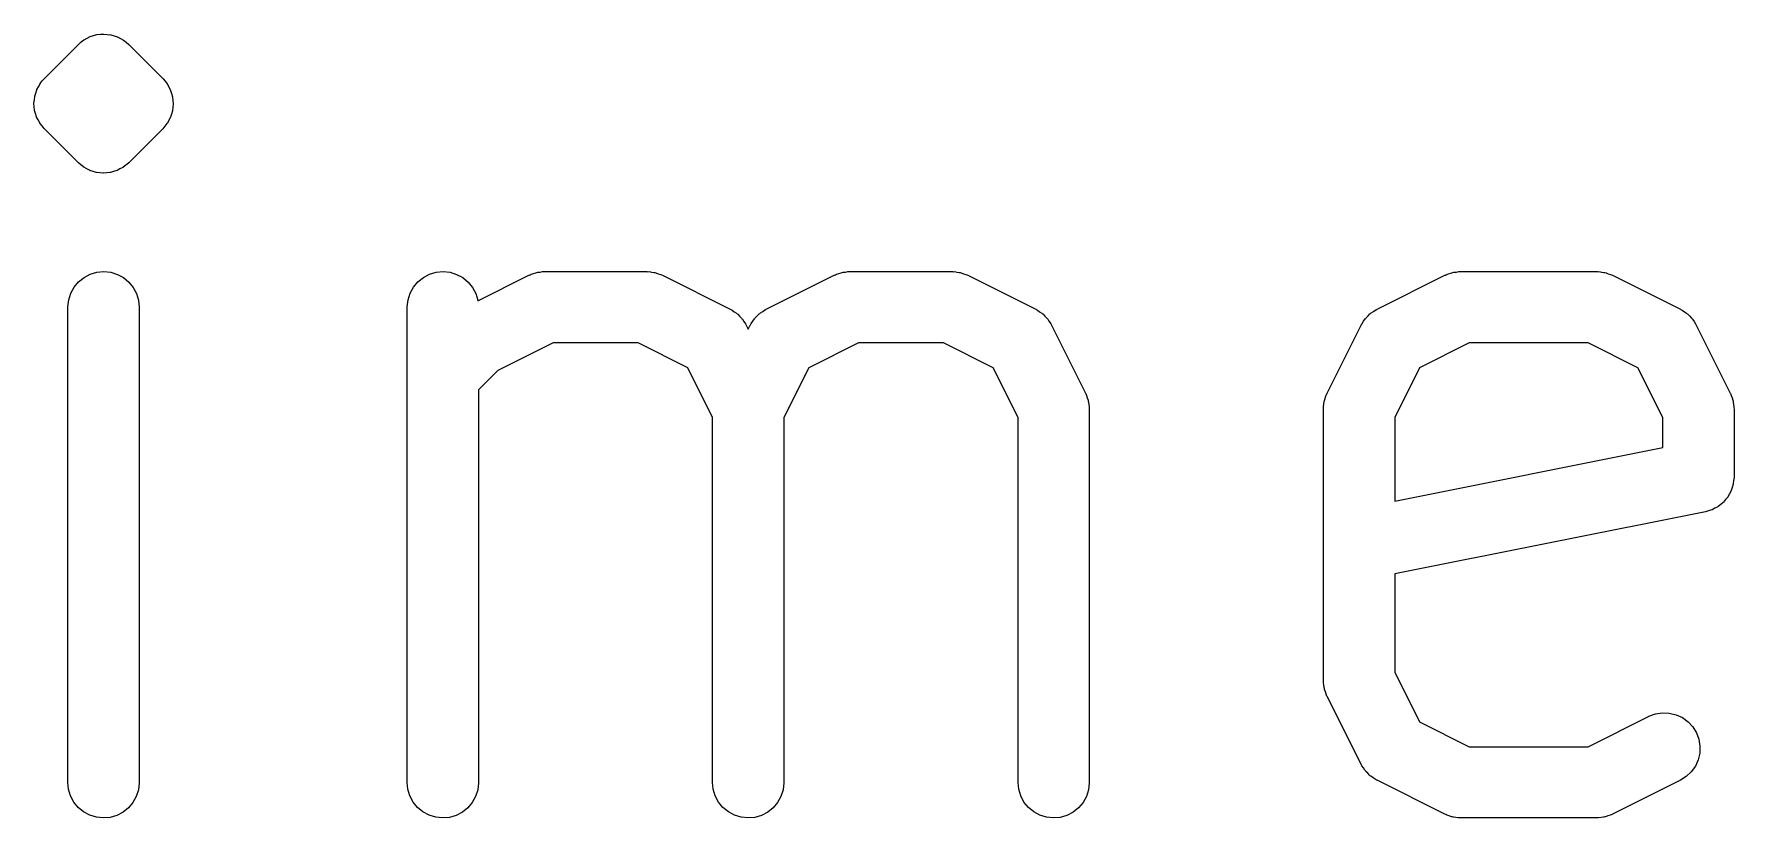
# Model space of a CAD drawing. Extents: x 1 to 169, y -122 to 5.
# Drawn here: x 53.567 to 58.338, y -89.205 to -87.005 of the extents above; entities that cross this region are included whole.
import ezdxf

# ---------------------------------------------------------------- set-up
doc = ezdxf.new("R2010")
doc.units = 0
doc.header["$MEASUREMENT"] = 0
doc.layers.add('BLACK', color=7, linetype='CONTINUOUS')

msp = doc.modelspace()

# ---------------------------------------------------------------- linework, layer by layer
at = {"layer": 'BLACK', "linetype": 'CONTINUOUS'}
for p, q in [((53.6922, -87.0331), (53.6995, -87.0272)), ((53.6995, -87.0272), (53.7069, -87.0213)), ((53.7069, -87.0213), (53.707, -87.0212)), ((53.707, -87.0212), (53.7071, -87.0211)), ((53.7071, -87.0211), (53.7073, -87.021)), ((53.7073, -87.021), (53.7074, -87.0209)), ((53.7074, -87.0209), (53.7158, -87.0166)), ((53.7158, -87.0166), (53.7241, -87.0122)), ((53.7241, -87.0122), (53.7243, -87.0121)), ((53.7243, -87.0121), (53.7244, -87.012)), ((53.7244, -87.012), (53.7246, -87.012)), ((53.7246, -87.012), (53.7248, -87.0119)), ((53.7248, -87.0119), (53.7339, -87.0093)), ((53.7339, -87.0093), (53.7428, -87.0066)), ((53.7428, -87.0066), (53.743, -87.0066)), ((53.743, -87.0066), (53.7432, -87.0065)), ((53.7432, -87.0065), (53.7433, -87.0065)), ((53.7433, -87.0065), (53.7435, -87.0065)), ((53.7435, -87.0065), (53.7529, -87.0056)), ((53.7529, -87.0056), (53.7623, -87.0048)), ((53.7623, -87.0048), (53.7624, -87.0048)), ((53.7624, -87.0048), (53.7626, -87.0048)), ((53.7626, -87.0048), (53.7628, -87.0048)), ((53.7628, -87.0048), (53.763, -87.0048)), ((53.763, -87.0048), (53.7723, -87.0058)), ((53.7723, -87.0058), (53.7723, -87.0058)), ((53.7723, -87.0058), (53.7817, -87.0067)), ((53.7817, -87.0067), (53.7818, -87.0068)), ((53.7818, -87.0068), (53.782, -87.0068)), ((53.782, -87.0068), (53.7822, -87.0069)), ((53.7822, -87.0069), (53.7824, -87.0069)), ((53.7824, -87.0069), (53.7913, -87.0097)), ((53.7913, -87.0097), (53.8003, -87.0124)), ((53.8003, -87.0124), (53.8005, -87.0125)), ((53.8005, -87.0125), (53.8007, -87.0126)), ((53.8007, -87.0126), (53.8008, -87.0127)), ((53.8008, -87.0127), (53.801, -87.0127)), ((53.801, -87.0127), (53.8092, -87.0172)), ((53.8092, -87.0172), (53.8175, -87.0217)), ((53.8175, -87.0217), (53.8177, -87.0218)), ((53.8177, -87.0218), (53.8178, -87.0219)), ((53.8178, -87.0219), (53.818, -87.022)), ((53.818, -87.022), (53.8181, -87.0221)), ((53.8181, -87.0221), (53.8254, -87.0281)), ((53.8254, -87.0281), (53.8326, -87.0341)), ((53.596, -87.1293), (53.6912, -87.034)), ((53.6912, -87.034), (53.6917, -87.0336)), ((53.6917, -87.0335), (53.6919, -87.0333)), ((53.6917, -87.0336), (53.6917, -87.0335)), ((53.6917, -87.0336), (53.6917, -87.0336)), ((53.6919, -87.0333), (53.6922, -87.0331)), ((53.6919, -87.0333), (53.6919, -87.0333)), ((53.6919, -87.0333), (53.6919, -87.0333)), ((53.8326, -87.0341), (53.9279, -87.1293)), ((53.5688, -87.1795), (53.5716, -87.1706)), ((53.5716, -87.1706), (53.5743, -87.1616)), ((53.5743, -87.1616), (53.5745, -87.1613)), ((53.5745, -87.1613), (53.5746, -87.1609)), ((53.5746, -87.1609), (53.5791, -87.1527)), ((53.5791, -87.1527), (53.5836, -87.1444)), ((53.5836, -87.1444), (53.5838, -87.1441)), ((53.5838, -87.1441), (53.584, -87.1438)), ((53.584, -87.1438), (53.59, -87.1365)), ((53.59, -87.1365), (53.596, -87.1293)), ((53.9279, -87.1293), (53.9283, -87.1298)), ((53.9283, -87.1298), (53.9283, -87.1298)), ((53.9283, -87.1298), (53.9284, -87.1298)), ((53.9284, -87.1298), (53.9288, -87.1303)), ((53.9288, -87.1303), (53.9347, -87.1376)), ((53.9347, -87.1376), (53.9406, -87.145)), ((53.9406, -87.145), (53.9408, -87.1453)), ((53.9408, -87.1453), (53.941, -87.1455)), ((53.941, -87.1455), (53.9454, -87.1539)), ((53.9454, -87.1539), (53.9497, -87.1622)), ((53.9497, -87.1622), (53.9498, -87.1626)), ((53.9498, -87.1626), (53.95, -87.1629)), ((53.95, -87.1629), (53.9526, -87.1719)), ((53.9526, -87.1719), (53.9553, -87.1809)), ((53.5667, -87.199), (53.5677, -87.1896)), ((53.5667, -87.1993), (53.5667, -87.199)), ((53.5667, -87.1997), (53.5667, -87.1993)), ((53.5676, -87.2091), (53.5667, -87.1997)), ((53.5684, -87.2184), (53.5676, -87.2091)), ((53.5677, -87.1896), (53.5686, -87.1802)), ((53.5685, -87.2187), (53.5684, -87.2184)), ((53.5685, -87.2191), (53.5685, -87.2187)), ((53.5712, -87.2281), (53.5685, -87.2191)), ((53.5686, -87.1802), (53.5687, -87.1799)), ((53.5687, -87.1799), (53.5688, -87.1795)), ((53.955, -87.2204), (53.9522, -87.2294)), ((53.9551, -87.2201), (53.955, -87.2204)), ((53.9552, -87.2198), (53.9551, -87.2201)), ((53.9561, -87.2104), (53.9552, -87.2198)), ((53.9553, -87.1809), (53.9553, -87.1813)), ((53.9553, -87.1813), (53.9554, -87.1816)), ((53.9554, -87.1816), (53.9563, -87.191)), ((53.9571, -87.201), (53.9561, -87.2104)), ((53.9563, -87.191), (53.9571, -87.2003)), ((53.9571, -87.2003), (53.9571, -87.2007)), ((53.9571, -87.2007), (53.9571, -87.201)), ((53.5738, -87.2371), (53.5712, -87.2281)), ((53.574, -87.2375), (53.5738, -87.2371)), ((53.5741, -87.2378), (53.574, -87.2375)), ((53.5785, -87.2461), (53.5741, -87.2378)), ((53.5828, -87.2545), (53.5785, -87.2461)), ((53.583, -87.2547), (53.5828, -87.2545)), ((53.5832, -87.255), (53.583, -87.2547)), ((53.5892, -87.2624), (53.5832, -87.255)), ((53.595, -87.2697), (53.5892, -87.2624)), ((53.9338, -87.2634), (53.9279, -87.2707)), ((53.9398, -87.2562), (53.9338, -87.2634)), ((53.94, -87.2559), (53.9398, -87.2562)), ((53.9402, -87.2556), (53.94, -87.2559)), ((53.9447, -87.2473), (53.9402, -87.2556)), ((53.9492, -87.2391), (53.9447, -87.2473)), ((53.9493, -87.2387), (53.9492, -87.2391)), ((53.9495, -87.2384), (53.9493, -87.2387)), ((53.9522, -87.2294), (53.9495, -87.2384)), ((53.5954, -87.2702), (53.595, -87.2697)), ((53.5955, -87.2702), (53.5954, -87.2702)), ((53.596, -87.2707), (53.5955, -87.2702)), ((53.5955, -87.2702), (53.5955, -87.2702)), ((53.6912, -87.3659), (53.596, -87.2707)), ((53.9279, -87.2707), (53.8326, -87.3659)), ((53.6985, -87.3719), (53.6912, -87.3659)), ((53.7057, -87.3779), (53.6985, -87.3719)), ((53.7059, -87.378), (53.7057, -87.3779)), ((53.706, -87.3781), (53.7059, -87.378)), ((53.7061, -87.3782), (53.706, -87.3781)), ((53.7063, -87.3783), (53.7061, -87.3782)), ((53.7146, -87.3828), (53.7063, -87.3783)), ((53.7228, -87.3873), (53.7146, -87.3828)), ((53.723, -87.3873), (53.7228, -87.3873)), ((53.7232, -87.3874), (53.723, -87.3873)), ((53.7233, -87.3875), (53.7232, -87.3874)), ((53.7235, -87.3876), (53.7233, -87.3875)), ((53.7326, -87.3903), (53.7235, -87.3876)), ((53.7415, -87.3931), (53.7326, -87.3903)), ((53.7416, -87.3931), (53.7415, -87.3931)), ((53.7418, -87.3932), (53.7416, -87.3931)), ((53.742, -87.3932), (53.7418, -87.3932)), ((53.7421, -87.3933), (53.742, -87.3932)), ((53.7515, -87.3942), (53.7421, -87.3933)), ((53.7516, -87.3942), (53.7515, -87.3942)), ((53.7609, -87.3952), (53.7516, -87.3942)), ((53.761, -87.3952), (53.7609, -87.3952)), ((53.7612, -87.3952), (53.761, -87.3952)), ((53.7614, -87.3952), (53.7612, -87.3952)), ((53.7616, -87.3952), (53.7614, -87.3952)), ((53.771, -87.3943), (53.7616, -87.3952)), ((53.7803, -87.3935), (53.771, -87.3943)), ((53.771, -87.3943), (53.771, -87.3943)), ((53.7805, -87.3935), (53.7803, -87.3935)), ((53.7806, -87.3935), (53.7805, -87.3935)), ((53.7808, -87.3934), (53.7806, -87.3935)), ((53.781, -87.3934), (53.7808, -87.3934)), ((53.79, -87.3907), (53.781, -87.3934)), ((53.799, -87.3881), (53.79, -87.3907)), ((53.7992, -87.388), (53.799, -87.3881)), ((53.7994, -87.388), (53.7992, -87.388)), ((53.7995, -87.3879), (53.7994, -87.388)), ((53.7997, -87.3878), (53.7995, -87.3879)), ((53.808, -87.3834), (53.7997, -87.3878)), ((53.8164, -87.3791), (53.808, -87.3834)), ((53.8165, -87.379), (53.8164, -87.3791)), ((53.8167, -87.3789), (53.8165, -87.379)), ((53.8168, -87.3788), (53.8167, -87.3789)), ((53.817, -87.3787), (53.8168, -87.3788)), ((53.8243, -87.3727), (53.817, -87.3787)), ((53.8316, -87.3669), (53.8243, -87.3727)), ((53.8319, -87.3667), (53.8316, -87.3669)), ((53.8321, -87.3665), (53.8319, -87.3667)), ((53.8319, -87.3667), (53.8319, -87.3667)), ((53.8319, -87.3667), (53.8319, -87.3667)), ((53.8326, -87.3659), (53.8321, -87.3664)), ((53.8321, -87.3664), (53.8321, -87.3664)), ((53.8321, -87.3664), (53.8321, -87.3665)), ((53.6919, -87.7), (53.7071, -87.6878)), ((53.7071, -87.6878), (53.7244, -87.6787)), ((53.7244, -87.6787), (53.7432, -87.6732)), ((53.7432, -87.6732), (53.7626, -87.6714)), ((53.7626, -87.6714), (53.782, -87.6735)), ((53.782, -87.6735), (53.8007, -87.6792)), ((53.8007, -87.6792), (53.8178, -87.6885)), ((53.8178, -87.6885), (53.8329, -87.701)), ((54.6443, -87.7), (54.6595, -87.6878)), ((54.6595, -87.6878), (54.6768, -87.6787)), ((54.6768, -87.6787), (54.6955, -87.6732)), ((54.6955, -87.6732), (54.715, -87.6714)), ((54.715, -87.6714), (54.7344, -87.6735)), ((54.7344, -87.6735), (54.753, -87.6792)), ((54.753, -87.6792), (54.7702, -87.6885)), ((54.7702, -87.6885), (54.7852, -87.701)), ((54.8125, -87.7534), (54.9553, -87.682)), ((54.9553, -87.682), (54.9565, -87.6814)), ((54.9565, -87.6814), (54.9593, -87.6804)), ((54.9593, -87.6804), (54.9619, -87.679)), ((54.9619, -87.679), (54.9684, -87.677)), ((54.9684, -87.677), (54.9749, -87.6746)), ((54.9749, -87.6746), (54.9778, -87.6742)), ((54.9778, -87.6742), (54.9806, -87.6733)), ((54.9806, -87.6733), (54.9874, -87.6727)), ((54.9874, -87.6727), (54.9941, -87.6716)), ((54.9941, -87.6716), (54.9971, -87.6717)), ((54.9971, -87.6717), (55, -87.6714)), ((55, -87.6714), (55.2857, -87.6714)), ((55.2857, -87.6714), (55.2871, -87.6714)), ((55.2871, -87.6714), (55.29, -87.6718)), ((55.29, -87.6718), (55.293, -87.6717)), ((55.293, -87.6717), (55.2997, -87.6729)), ((55.2997, -87.6729), (55.3065, -87.6736)), ((55.3065, -87.6736), (55.3093, -87.6745)), ((55.3093, -87.6745), (55.3122, -87.675)), ((55.3122, -87.675), (55.3186, -87.6774)), ((55.3186, -87.6774), (55.3251, -87.6795)), ((55.3251, -87.6795), (55.3277, -87.6809)), ((55.3277, -87.6809), (55.3304, -87.682)), ((55.3304, -87.682), (55.5209, -87.7772)), ((55.6219, -87.7772), (55.8124, -87.682)), ((55.8124, -87.682), (55.8137, -87.6814)), ((55.8137, -87.6814), (55.8164, -87.6804)), ((55.8164, -87.6804), (55.819, -87.679)), ((55.819, -87.679), (55.8256, -87.677)), ((55.8256, -87.677), (55.832, -87.6746)), ((55.832, -87.6746), (55.8349, -87.6742)), ((55.8349, -87.6742), (55.8377, -87.6733)), ((55.8377, -87.6733), (55.8445, -87.6727)), ((55.8445, -87.6727), (55.8513, -87.6716)), ((55.8513, -87.6716), (55.8542, -87.6717)), ((55.8542, -87.6717), (55.8571, -87.6714)), ((55.8571, -87.6714), (56.1429, -87.6714)), ((56.1429, -87.6714), (56.1443, -87.6714)), ((56.1443, -87.6714), (56.1472, -87.6718)), ((56.1472, -87.6718), (56.1501, -87.6717)), ((56.1501, -87.6717), (56.1569, -87.6729)), ((56.1569, -87.6729), (56.1636, -87.6736)), ((56.1636, -87.6736), (56.1665, -87.6745)), ((56.1665, -87.6745), (56.1694, -87.675)), ((56.1694, -87.675), (56.1757, -87.6774)), ((56.1757, -87.6774), (56.1823, -87.6795)), ((56.1823, -87.6795), (56.1848, -87.6809)), ((56.1848, -87.6809), (56.1876, -87.682)), ((56.1876, -87.682), (56.3781, -87.7772)), ((57.3362, -87.7772), (57.5267, -87.682)), ((57.5267, -87.682), (57.528, -87.6814)), ((57.528, -87.6814), (57.5307, -87.6804)), ((57.5307, -87.6804), (57.5333, -87.679)), ((57.5333, -87.679), (57.5399, -87.677)), ((57.5399, -87.677), (57.5463, -87.6746)), ((57.5463, -87.6746), (57.5492, -87.6742)), ((57.5492, -87.6742), (57.552, -87.6733)), ((57.552, -87.6733), (57.5588, -87.6727)), ((57.5588, -87.6727), (57.5656, -87.6716)), ((57.5656, -87.6716), (57.5685, -87.6717)), ((57.5685, -87.6717), (57.5714, -87.6714)), ((57.5714, -87.6714), (57.9524, -87.6714)), ((57.9524, -87.6714), (57.9538, -87.6714)), ((57.9538, -87.6714), (57.9567, -87.6718)), ((57.9567, -87.6718), (57.9596, -87.6717)), ((57.9596, -87.6717), (57.9664, -87.6729)), ((57.9664, -87.6729), (57.9732, -87.6736)), ((57.9732, -87.6736), (57.976, -87.6745)), ((57.976, -87.6745), (57.9789, -87.675)), ((57.9789, -87.675), (57.9853, -87.6774)), ((57.9853, -87.6774), (57.9918, -87.6795)), ((57.9918, -87.6795), (57.9944, -87.6809)), ((57.9944, -87.6809), (57.9971, -87.682)), ((57.9971, -87.682), (58.1876, -87.7772)), ((53.6641, -87.7506), (53.67, -87.732)), ((53.67, -87.732), (53.6794, -87.7149)), ((53.6794, -87.7149), (53.6919, -87.7)), ((53.8329, -87.701), (53.8452, -87.7161)), ((53.8452, -87.7161), (53.8544, -87.7333)), ((53.8544, -87.7333), (53.86, -87.752)), ((54.6165, -87.7506), (54.6224, -87.732)), ((54.6224, -87.732), (54.6318, -87.7149)), ((54.6318, -87.7149), (54.6443, -87.7)), ((54.7852, -87.701), (54.7976, -87.7161)), ((54.7976, -87.7161), (54.8067, -87.7333)), ((54.8067, -87.7333), (54.8124, -87.752)), ((53.6619, -87.77), (53.6641, -87.7506)), ((53.6619, -87.7714), (53.6619, -87.77)), ((53.6619, -89.1048), (53.6619, -87.7714)), ((53.86, -87.752), (53.8619, -87.7714)), ((53.8619, -87.7714), (53.8619, -89.1048)), ((54.6143, -87.77), (54.6165, -87.7506)), ((54.6143, -87.7714), (54.6143, -87.77)), ((54.6143, -89.1048), (54.6143, -87.7714)), ((54.8124, -87.752), (54.8125, -87.7534)), ((55.5209, -87.7772), (55.5222, -87.7779)), ((55.5222, -87.7779), (55.524, -87.779)), ((55.524, -87.779), (55.5259, -87.7799)), ((55.5259, -87.7799), (55.5321, -87.7843)), ((55.5321, -87.7843), (55.5385, -87.7885)), ((55.5385, -87.7885), (55.5401, -87.79)), ((55.5401, -87.79), (55.5418, -87.7912)), ((55.5418, -87.7912), (55.5471, -87.7968)), ((55.5968, -87.7958), (55.6021, -87.7903)), ((55.6021, -87.7903), (55.6039, -87.7891)), ((55.6039, -87.7891), (55.6054, -87.7876)), ((55.6054, -87.7876), (55.6119, -87.7836)), ((55.6119, -87.7836), (55.6181, -87.7792)), ((55.6181, -87.7792), (55.6201, -87.7784)), ((55.6201, -87.7784), (55.6219, -87.7772)), ((56.3781, -87.7772), (56.3793, -87.7779)), ((56.3793, -87.7779), (56.3811, -87.779)), ((56.3811, -87.779), (56.3831, -87.7799)), ((56.3831, -87.7799), (56.3893, -87.7843)), ((56.3893, -87.7843), (56.3957, -87.7885)), ((56.3957, -87.7885), (56.3972, -87.79)), ((56.3972, -87.79), (56.399, -87.7912)), ((56.399, -87.7912), (56.4042, -87.7968)), ((57.311, -87.7958), (57.3164, -87.7903)), ((57.3164, -87.7903), (57.3181, -87.7891)), ((57.3181, -87.7891), (57.3197, -87.7876)), ((57.3197, -87.7876), (57.3261, -87.7836)), ((57.3261, -87.7836), (57.3324, -87.7792)), ((57.3324, -87.7792), (57.3344, -87.7784)), ((57.3344, -87.7784), (57.3362, -87.7772)), ((58.1876, -87.7772), (58.1888, -87.7779)), ((58.1888, -87.7779), (58.1906, -87.779)), ((58.1906, -87.779), (58.1926, -87.7799)), ((58.1926, -87.7799), (58.1988, -87.7843)), ((58.1988, -87.7843), (58.2052, -87.7885)), ((58.2052, -87.7885), (58.2067, -87.79)), ((58.2067, -87.79), (58.2085, -87.7912)), ((58.2085, -87.7912), (58.2137, -87.7968)), ((55.5471, -87.7968), (55.5525, -87.8021)), ((55.5525, -87.8021), (55.5538, -87.8039)), ((55.5538, -87.8039), (55.5552, -87.8054)), ((55.5552, -87.8054), (55.5593, -87.8119)), ((55.5593, -87.8119), (55.5636, -87.8181)), ((55.5636, -87.8181), (55.5645, -87.8201)), ((55.5645, -87.8201), (55.5656, -87.8219)), ((55.5656, -87.8219), (55.5714, -87.8335)), ((55.5714, -87.8335), (55.5772, -87.8219)), ((55.5772, -87.8219), (55.5779, -87.8207)), ((55.5779, -87.8207), (55.579, -87.8189)), ((55.579, -87.8189), (55.5799, -87.8169)), ((55.5799, -87.8169), (55.5843, -87.8107)), ((55.5843, -87.8107), (55.5885, -87.8043)), ((55.5885, -87.8043), (55.59, -87.8028)), ((55.59, -87.8028), (55.5912, -87.801)), ((55.5912, -87.801), (55.5968, -87.7958)), ((56.4042, -87.7968), (56.4097, -87.8021)), ((56.4097, -87.8021), (56.4109, -87.8039)), ((56.4109, -87.8039), (56.4124, -87.8054)), ((56.4124, -87.8054), (56.4164, -87.8119)), ((56.4164, -87.8119), (56.4208, -87.8181)), ((56.4208, -87.8181), (56.4216, -87.8201)), ((56.4216, -87.8201), (56.4228, -87.8219)), ((56.4228, -87.8219), (56.518, -88.0124)), ((57.1963, -88.0124), (57.2915, -87.8219)), ((57.2915, -87.8219), (57.2921, -87.8207)), ((57.2921, -87.8207), (57.2933, -87.8189)), ((57.2933, -87.8189), (57.2942, -87.8169)), ((57.2942, -87.8169), (57.2986, -87.8107)), ((57.2986, -87.8107), (57.3028, -87.8043)), ((57.3028, -87.8043), (57.3043, -87.8028)), ((57.3043, -87.8028), (57.3055, -87.801)), ((57.3055, -87.801), (57.311, -87.7958)), ((58.2137, -87.7968), (58.2192, -87.8021)), ((58.2192, -87.8021), (58.2204, -87.8039)), ((58.2204, -87.8039), (58.2219, -87.8054)), ((58.2219, -87.8054), (58.226, -87.8119)), ((58.226, -87.8119), (58.2303, -87.8181)), ((58.2303, -87.8181), (58.2311, -87.8201)), ((58.2311, -87.8201), (58.2323, -87.8219)), ((58.2323, -87.8219), (58.3275, -88.0124)), ((55.0236, -87.8714), (54.8688, -87.9489)), ((55.2621, -87.8714), (55.0236, -87.8714)), ((55.4017, -87.9412), (55.2621, -87.8714)), ((55.8807, -87.8714), (55.7412, -87.9412)), ((56.1193, -87.8714), (55.8807, -87.8714)), ((56.2588, -87.9412), (56.1193, -87.8714)), ((57.595, -87.8714), (57.4555, -87.9412)), ((57.9288, -87.8714), (57.595, -87.8714)), ((58.0683, -87.9412), (57.9288, -87.8714)), ((54.8688, -87.9489), (54.8143, -88.0033)), ((55.4714, -88.0807), (55.4017, -87.9412)), ((55.7412, -87.9412), (55.6714, -88.0807)), ((56.3286, -88.0807), (56.2588, -87.9412)), ((57.4555, -87.9412), (57.3857, -88.0807)), ((58.1381, -88.0807), (58.0683, -87.9412)), ((54.8143, -88.0033), (54.8143, -89.1048)), ((56.518, -88.0124), (56.5186, -88.0137)), ((56.5186, -88.0137), (56.5196, -88.0164)), ((56.5196, -88.0164), (56.521, -88.019)), ((56.521, -88.019), (56.523, -88.0256)), ((56.523, -88.0256), (56.5254, -88.032)), ((56.5254, -88.032), (56.5258, -88.0349)), ((57.1888, -88.0335), (57.1893, -88.0306)), ((57.1893, -88.0306), (57.1917, -88.0243)), ((57.1917, -88.0243), (57.1938, -88.0177)), ((57.1938, -88.0177), (57.1952, -88.0152)), ((57.1952, -88.0152), (57.1963, -88.0124)), ((58.3275, -88.0124), (58.3282, -88.0137)), ((58.3282, -88.0137), (58.3292, -88.0164)), ((58.3292, -88.0164), (58.3305, -88.019)), ((58.3305, -88.019), (58.3325, -88.0256)), ((58.3325, -88.0256), (58.3349, -88.032)), ((58.3349, -88.032), (58.3353, -88.0349)), ((56.5258, -88.0349), (56.5267, -88.0377)), ((56.5267, -88.0377), (56.5273, -88.0445)), ((56.5273, -88.0445), (56.5284, -88.0513)), ((56.5284, -88.0513), (56.5283, -88.0542)), ((56.5283, -88.0542), (56.5286, -88.0571)), ((56.5286, -88.0571), (56.5286, -89.1048)), ((57.1857, -88.0557), (57.1861, -88.0528)), ((57.1857, -88.0571), (57.1857, -88.0557)), ((57.1857, -88.819), (57.1857, -88.0571)), ((57.186, -88.0499), (57.1871, -88.0431)), ((57.1861, -88.0528), (57.186, -88.0499)), ((57.1871, -88.0431), (57.1879, -88.0364)), ((57.1879, -88.0364), (57.1888, -88.0335)), ((58.3353, -88.0349), (58.3362, -88.0377)), ((58.3362, -88.0377), (58.3369, -88.0445)), ((58.3369, -88.0445), (58.3379, -88.0513)), ((58.3379, -88.0513), (58.3378, -88.0542)), ((58.3378, -88.0542), (58.3381, -88.0571)), ((58.3381, -88.0571), (58.3381, -88.2476)), ((55.4714, -89.1048), (55.4714, -88.0807)), ((55.6714, -88.0807), (55.6714, -89.1048)), ((56.3286, -89.1048), (56.3286, -88.0807)), ((57.3857, -88.0807), (57.3857, -88.3161)), ((58.1381, -88.1656), (58.1381, -88.0807)), ((57.3857, -88.3161), (58.1381, -88.1656)), ((58.3359, -88.2684), (58.3331, -88.2773)), ((58.336, -88.268), (58.3359, -88.2684)), ((58.3361, -88.2675), (58.336, -88.268)), ((58.337, -88.2582), (58.3361, -88.2675)), ((58.3381, -88.249), (58.337, -88.2582)), ((58.3381, -88.2476), (58.3381, -88.2481)), ((58.3381, -88.2481), (58.3381, -88.2481)), ((58.3381, -88.2481), (58.3381, -88.2482)), ((58.3381, -88.2482), (58.3381, -88.249)), ((58.3087, -88.3184), (58.3083, -88.3187)), ((58.3146, -88.3112), (58.3087, -88.3184)), ((58.3206, -88.3041), (58.3146, -88.3112)), ((58.3208, -88.3037), (58.3206, -88.3041)), ((58.3211, -88.3034), (58.3208, -88.3037)), ((58.3255, -88.2952), (58.3211, -88.3034)), ((58.33, -88.287), (58.3255, -88.2952)), ((58.3301, -88.2866), (58.33, -88.287)), ((58.3304, -88.2862), (58.3301, -88.2866)), ((58.3331, -88.2773), (58.3304, -88.2862)), ((58.2577, -88.3457), (57.3857, -88.5201)), ((58.2667, -88.343), (58.2577, -88.3457)), ((58.2756, -88.3403), (58.2667, -88.343)), ((58.2759, -88.3401), (58.2756, -88.3403)), ((58.2764, -88.34), (58.2759, -88.3401)), ((58.2847, -88.3356), (58.2764, -88.34)), ((58.2929, -88.3313), (58.2847, -88.3356)), ((58.2932, -88.331), (58.2929, -88.3313)), ((58.2936, -88.3308), (58.2932, -88.331)), ((58.3009, -88.3249), (58.2936, -88.3308)), ((58.3081, -88.3191), (58.3009, -88.3249)), ((58.3083, -88.3187), (58.3081, -88.3191)), ((57.3857, -88.5201), (57.3857, -88.7954)), ((57.3857, -88.7954), (57.4555, -88.935)), ((57.186, -88.822), (57.1857, -88.819)), ((57.1859, -88.8249), (57.186, -88.822)), ((57.187, -88.8317), (57.1859, -88.8249)), ((57.1876, -88.8385), (57.187, -88.8317)), ((57.1885, -88.8413), (57.1876, -88.8385)), ((57.1889, -88.8442), (57.1885, -88.8413)), ((57.1913, -88.8506), (57.1889, -88.8442)), ((57.1933, -88.8572), (57.1913, -88.8506)), ((57.1946, -88.8598), (57.1933, -88.8572)), ((57.1957, -88.8625), (57.1946, -88.8598)), ((57.1963, -88.8638), (57.1957, -88.8625)), ((57.2915, -89.0542), (57.1963, -88.8638)), ((57.4555, -88.935), (57.595, -89.0048)), ((57.9288, -89.0048), (58.0981, -88.9201)), ((58.0981, -88.9201), (58.0994, -88.9195)), ((58.0994, -88.9195), (58.1177, -88.9127)), ((58.1177, -88.9127), (58.137, -88.9097)), ((58.137, -88.9097), (58.1565, -88.9105)), ((58.1565, -88.9105), (58.1755, -88.915)), ((58.1755, -88.915), (58.1932, -88.9231)), ((58.1932, -88.9231), (58.209, -88.9346)), ((58.209, -88.9346), (58.2223, -88.9488)), ((58.2223, -88.9488), (58.2326, -88.9654)), ((58.2326, -88.9654), (58.2395, -88.9837)), ((58.2395, -88.9837), (58.2426, -89.003)), ((57.595, -89.0048), (57.9288, -89.0048)), ((58.242, -89.0225), (58.2376, -89.0415)), ((58.2426, -89.003), (58.242, -89.0225)), ((57.2927, -89.0561), (57.2915, -89.0542)), ((57.2935, -89.0581), (57.2927, -89.0561)), ((57.2978, -89.0643), (57.2935, -89.0581)), ((57.3019, -89.0708), (57.2978, -89.0643)), ((57.3034, -89.0723), (57.3019, -89.0708)), ((57.3046, -89.0741), (57.3034, -89.0723)), ((57.3101, -89.0794), (57.3046, -89.0741)), ((57.3153, -89.085), (57.3101, -89.0794)), ((58.2183, -89.0752), (58.2041, -89.0886)), ((58.2296, -89.0593), (58.2183, -89.0752)), ((58.2376, -89.0415), (58.2296, -89.0593)), ((53.6638, -89.1242), (53.6619, -89.1048)), ((53.6694, -89.1429), (53.6638, -89.1242)), ((53.8597, -89.1256), (53.8538, -89.1442)), ((53.8619, -89.1062), (53.8597, -89.1256)), ((53.8619, -89.1048), (53.8619, -89.1062)), ((54.6162, -89.1242), (54.6143, -89.1048)), ((54.6218, -89.1429), (54.6162, -89.1242)), ((54.8121, -89.1256), (54.8062, -89.1442)), ((54.8143, -89.1062), (54.8121, -89.1256)), ((54.8143, -89.1048), (54.8143, -89.1062)), ((55.4733, -89.1242), (55.4714, -89.1048)), ((55.479, -89.1429), (55.4733, -89.1242)), ((55.6692, -89.1256), (55.6633, -89.1442)), ((55.6714, -89.1062), (55.6692, -89.1256)), ((55.6714, -89.1048), (55.6714, -89.1062)), ((56.3305, -89.1242), (56.3286, -89.1048)), ((56.3361, -89.1429), (56.3305, -89.1242)), ((56.5264, -89.1256), (56.5205, -89.1442)), ((56.5286, -89.1062), (56.5264, -89.1256)), ((56.5286, -89.1048), (56.5286, -89.1062)), ((57.3171, -89.0862), (57.3153, -89.085)), ((57.3186, -89.0877), (57.3171, -89.0862)), ((57.325, -89.0919), (57.3186, -89.0877)), ((57.3312, -89.0963), (57.325, -89.0919)), ((57.3332, -89.0972), (57.3312, -89.0963)), ((57.335, -89.0983), (57.3332, -89.0972)), ((57.3362, -89.099), (57.335, -89.0983)), ((57.5267, -89.1942), (57.3362, -89.099)), ((58.1876, -89.099), (57.9971, -89.1942)), ((58.2041, -89.0886), (58.1876, -89.099)), ((53.6786, -89.1601), (53.6694, -89.1429)), ((53.6909, -89.1752), (53.6786, -89.1601)), ((53.706, -89.1877), (53.6909, -89.1752)), ((53.8319, -89.1762), (53.8167, -89.1884)), ((53.8444, -89.1613), (53.8319, -89.1762)), ((53.8538, -89.1442), (53.8444, -89.1613)), ((54.631, -89.1601), (54.6218, -89.1429)), ((54.6433, -89.1752), (54.631, -89.1601)), ((54.6584, -89.1877), (54.6433, -89.1752)), ((54.7843, -89.1762), (54.769, -89.1884)), ((54.7968, -89.1613), (54.7843, -89.1762)), ((54.8062, -89.1442), (54.7968, -89.1613)), ((55.4881, -89.1601), (55.479, -89.1429)), ((55.5005, -89.1752), (55.4881, -89.1601)), ((55.5155, -89.1877), (55.5005, -89.1752)), ((55.6414, -89.1762), (55.6262, -89.1884)), ((55.6539, -89.1613), (55.6414, -89.1762)), ((55.6633, -89.1442), (55.6539, -89.1613)), ((56.3453, -89.1601), (56.3361, -89.1429)), ((56.3576, -89.1752), (56.3453, -89.1601)), ((56.3727, -89.1877), (56.3576, -89.1752)), ((56.4985, -89.1762), (56.4833, -89.1884)), ((56.5111, -89.1613), (56.4985, -89.1762)), ((56.5205, -89.1442), (56.5111, -89.1613)), ((53.7232, -89.1969), (53.706, -89.1877)), ((53.7418, -89.2027), (53.7232, -89.1969)), ((53.7612, -89.2048), (53.7418, -89.2027)), ((53.7806, -89.203), (53.7612, -89.2048)), ((53.7994, -89.1975), (53.7806, -89.203)), ((53.8167, -89.1884), (53.7994, -89.1975)), ((54.6755, -89.1969), (54.6584, -89.1877)), ((54.6942, -89.2027), (54.6755, -89.1969)), ((54.7136, -89.2048), (54.6942, -89.2027)), ((54.733, -89.203), (54.7136, -89.2048)), ((54.7517, -89.1975), (54.733, -89.203)), ((54.769, -89.1884), (54.7517, -89.1975)), ((55.5327, -89.1969), (55.5155, -89.1877)), ((55.5513, -89.2027), (55.5327, -89.1969)), ((55.5707, -89.2048), (55.5513, -89.2027)), ((55.5902, -89.203), (55.5707, -89.2048)), ((55.6089, -89.1975), (55.5902, -89.203)), ((55.6262, -89.1884), (55.6089, -89.1975)), ((56.3898, -89.1969), (56.3727, -89.1877)), ((56.4085, -89.2027), (56.3898, -89.1969)), ((56.4279, -89.2048), (56.4085, -89.2027)), ((56.4473, -89.203), (56.4279, -89.2048)), ((56.466, -89.1975), (56.4473, -89.203)), ((56.4833, -89.1884), (56.466, -89.1975)), ((57.5295, -89.1953), (57.5267, -89.1942)), ((57.532, -89.1967), (57.5295, -89.1953)), ((57.5385, -89.1987), (57.532, -89.1967)), ((57.5449, -89.2012), (57.5385, -89.1987)), ((57.5478, -89.2017), (57.5449, -89.2012)), ((57.5506, -89.2026), (57.5478, -89.2017)), ((57.5574, -89.2033), (57.5506, -89.2026)), ((57.5642, -89.2045), (57.5574, -89.2033)), ((57.5671, -89.2044), (57.5642, -89.2045)), ((57.57, -89.2048), (57.5671, -89.2044)), ((57.5714, -89.2048), (57.57, -89.2048)), ((57.9524, -89.2048), (57.5714, -89.2048)), ((57.9553, -89.2045), (57.9524, -89.2048)), ((57.9582, -89.2046), (57.9553, -89.2045)), ((57.965, -89.2035), (57.9582, -89.2046)), ((57.9718, -89.2029), (57.965, -89.2035)), ((57.9746, -89.202), (57.9718, -89.2029)), ((57.9775, -89.2015), (57.9746, -89.202)), ((57.9839, -89.1992), (57.9775, -89.2015)), ((57.9905, -89.1972), (57.9839, -89.1992)), ((57.9931, -89.1958), (57.9905, -89.1972)), ((57.9958, -89.1948), (57.9931, -89.1958)), ((57.9971, -89.1942), (57.9958, -89.1948))]:
    msp.add_line(p, q, dxfattribs=at)

doc.saveas('drawing.dxf')
